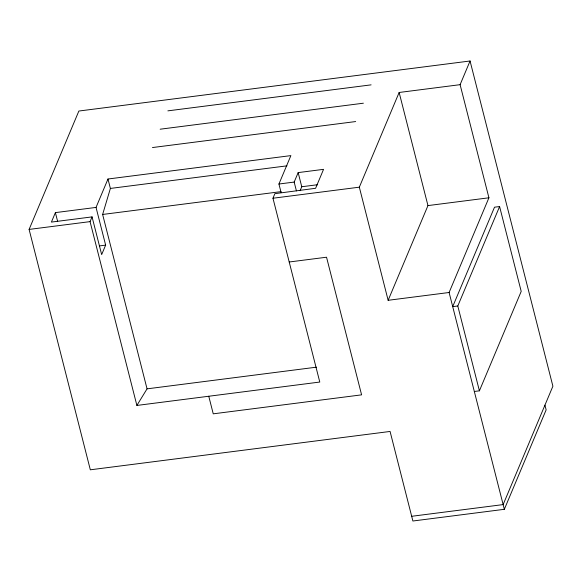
<?xml version="1.0" encoding="UTF-8"?>
<svg xmlns="http://www.w3.org/2000/svg" width="582" height="582" viewBox="0 0 582 582"><rect width="100%" height="100%" fill="white"/><g stroke="black" fill="none" stroke-linecap="round" stroke-linejoin="round"><path stroke-width="0.87" d="M296.427 190.911L294.172 182.071L298.159 172.599L323.556 169.347L315.597 188.292L274.879 193.668L272.965 198.229L319.787 382.047L136.886 405.443L147.05 388.849L102.628 214.46L110.384 188.437L107.983 179.009L290.876 155.612L278.931 184.021L281.121 192.591M544.941 405.152L546.142 409.866L504.339 509.308L412.885 521.006L390.078 431.451L90.326 469.805L29.1 229.424L78.861 111.038L470.06 60.994L552.9 386.208L503.139 504.594L411.685 516.292M96.037 207.418L55.392 212.619L51.412 222.091L92.058 216.89L101.661 254.596L105.64 245.124L96.037 207.418L107.983 179.009M136.886 405.443L90.064 221.626L92.058 216.89M300.101 190.685L301.76 186.742L298.159 172.599M460.107 84.674L488.924 197.793L449.108 292.499L388.143 300.297L359.327 187.178L399.143 92.473L460.107 84.674L470.06 60.994M388.143 300.297L427.959 205.592L399.143 92.473M457.794 305.987L499.596 206.545L494.511 207.192L452.709 306.634L457.794 305.987L479.401 390.828L474.323 391.475M479.401 390.828L521.203 291.386L499.596 206.545M167.878 110.856L371.098 84.856M160.166 129.204L363.379 103.203M152.448 147.552L355.667 121.558M110.384 188.437L286.97 165.841M278.931 184.021L294.172 182.071M301.76 186.742L317.525 184.727M102.628 214.46L281.019 191.638M29.1 229.424L90.064 221.626M272.965 198.229L359.327 187.178M99.507 245.91L105.64 245.124M427.959 205.592L488.924 197.793M289.203 261.995L326.538 257.215L361.597 394.851L213.245 413.831L208.763 396.247M147.05 388.849L316.426 367.177M449.108 292.499L504.339 509.308M55.392 212.619L57.618 221.349"/></g></svg>
